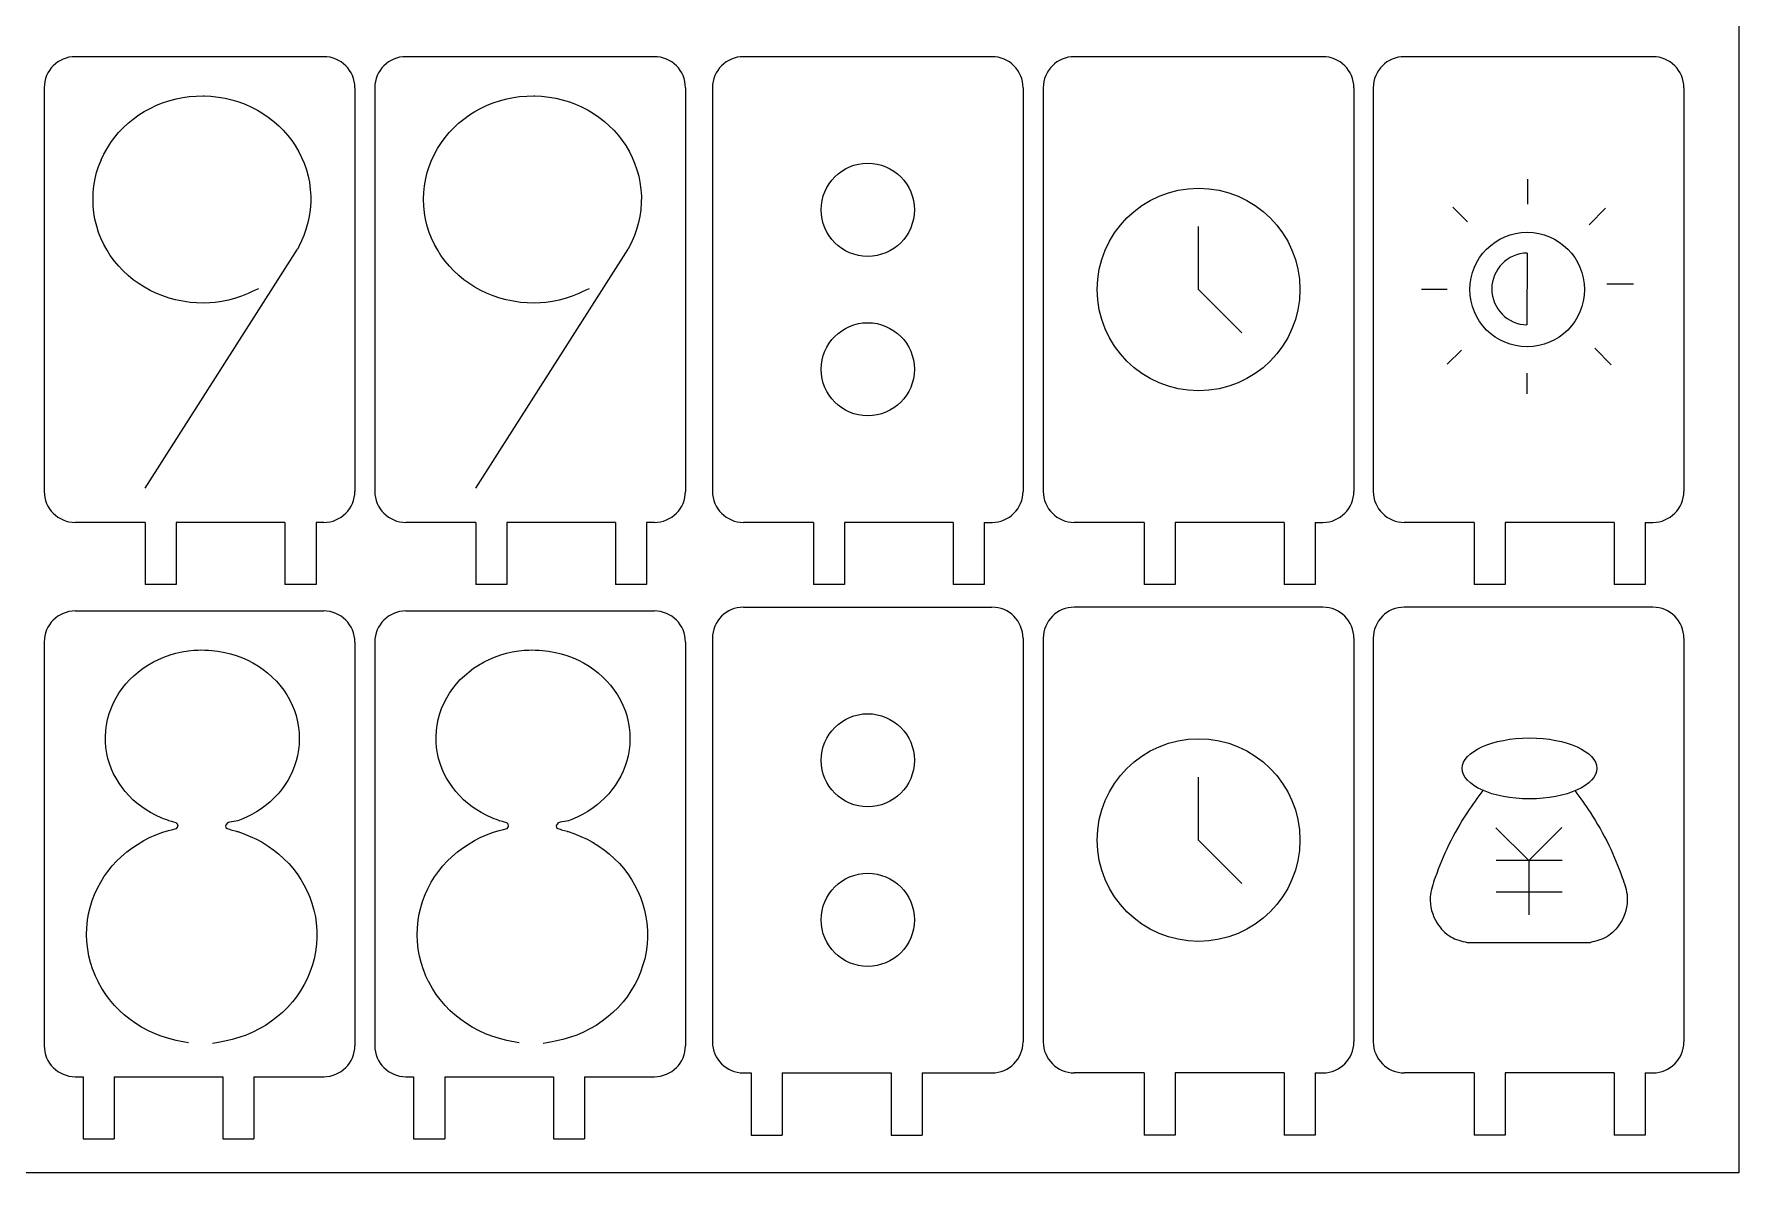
# Model space of a CAD drawing. Header units: millimetres. Extents: x 2133 to 4632, y 1065 to 2652.
# Drawn here: x 3984 to 4203.5, y 2005.3 to 2152 of the extents above; entities that cross this region are included whole.
import ezdxf

# ---------------------------------------------------------------- set-up
doc = ezdxf.new("R2010")
doc.units = ezdxf.units.MM
doc.layers.add('细实线', color=7, linetype='Continuous', lineweight=25)

msp = doc.modelspace()

# ---------------------------------------------------------------- linework, layer by layer
at = {"color": 7, "linetype": 'Continuous', "lineweight": 25}
for p, q in [((4021.27, 2149.068), (3989.27, 2149.068)), ((4063.842, 2149.068), (4031.842, 2149.068)), ((4107.314, 2149.068), (4075.314, 2149.068)), ((4149.913, 2149.068), (4117.913, 2149.068)), ((4192.406, 2149.068), (4160.406, 2149.068)), ((3985.27, 2145.068), (3985.27, 2093.068)), ((4025.27, 2145.068), (4025.27, 2093.068)), ((4027.842, 2145.068), (4027.842, 2093.068)), ((4067.842, 2145.068), (4067.842, 2093.068)), ((4071.314, 2145.068), (4071.314, 2093.068)), ((4111.314, 2145.068), (4111.314, 2093.068)), ((4113.913, 2145.068), (4113.913, 2093.068)), ((4153.913, 2145.068), (4153.913, 2093.068)), ((4156.406, 2145.068), (4156.406, 2093.068)), ((4196.406, 2145.068), (4196.406, 2093.068)), ((3998.27, 2089.068), (3989.27, 2089.068)), ((3998.27, 2089.068), (3998.27, 2081.068)), ((4016.27, 2089.068), (4002.27, 2089.068)), ((4002.27, 2089.068), (4002.27, 2081.068)), ((4016.27, 2089.068), (4016.27, 2081.068)), ((4021.27, 2089.068), (4020.27, 2089.068)), ((4020.27, 2089.068), (4020.27, 2081.068)), ((4040.842, 2089.068), (4031.842, 2089.068)), ((4040.842, 2089.068), (4040.842, 2081.068)), ((4058.842, 2089.068), (4044.842, 2089.068)), ((4044.842, 2089.068), (4044.842, 2081.068)), ((4058.842, 2089.068), (4058.842, 2081.068)), ((4063.842, 2089.068), (4062.842, 2089.068)), ((4062.842, 2089.068), (4062.842, 2081.068)), ((4084.314, 2089.068), (4075.314, 2089.068)), ((4084.314, 2089.068), (4084.314, 2081.068)), ((4102.314, 2089.068), (4088.314, 2089.068)), ((4088.314, 2089.068), (4088.314, 2081.068)), ((4102.314, 2089.068), (4102.314, 2081.068)), ((4106.314, 2089.068), (4106.314, 2081.068)), ((4126.913, 2089.068), (4117.913, 2089.068)), ((4126.913, 2089.068), (4126.913, 2081.068)), ((4144.913, 2089.068), (4130.913, 2089.068)), ((4130.913, 2089.068), (4130.913, 2081.068)), ((4144.913, 2089.068), (4144.913, 2081.068)), ((4148.913, 2089.068), (4148.913, 2081.068)), ((4169.406, 2089.068), (4160.406, 2089.068)), ((4169.406, 2089.068), (4169.406, 2081.068)), ((4187.406, 2089.068), (4173.406, 2089.068)), ((4173.406, 2089.068), (4173.406, 2081.068)), ((4187.406, 2089.068), (4187.406, 2081.068)), ((4191.406, 2089.068), (4191.406, 2081.068)), ((4002.27, 2081.068), (3998.27, 2081.068)), ((4020.27, 2081.068), (4016.27, 2081.068)), ((4044.842, 2081.068), (4040.842, 2081.068)), ((4062.842, 2081.068), (4058.842, 2081.068)), ((4088.314, 2081.068), (4084.314, 2081.068)), ((4106.314, 2081.068), (4102.314, 2081.068)), ((4130.913, 2081.068), (4126.913, 2081.068)), ((4148.913, 2081.068), (4144.913, 2081.068)), ((4173.406, 2081.068), (4169.406, 2081.068)), ((4191.406, 2081.068), (4187.406, 2081.068)), ((3989.27, 2077.656), (4021.27, 2077.656)), ((4031.842, 2077.656), (4063.842, 2077.656)), ((4075.313, 2078.143), (4107.313, 2078.143)), ((4149.913, 2078.143), (4117.913, 2078.143)), ((4192.406, 2078.143), (4160.406, 2078.143)), ((3985.27, 2073.656), (3985.27, 2021.656)), ((4025.27, 2073.656), (4025.27, 2021.656)), ((4027.842, 2073.656), (4027.842, 2021.656)), ((4067.842, 2073.656), (4067.842, 2021.656)), ((4071.313, 2074.143), (4071.313, 2022.143)), ((4111.313, 2074.143), (4111.313, 2022.143)), ((4113.913, 2074.143), (4113.913, 2022.143)), ((4153.913, 2074.143), (4153.913, 2022.143)), ((4156.406, 2074.143), (4156.406, 2022.143)), ((4196.406, 2074.143), (4196.406, 2022.143)), ((3989.27, 2017.656), (3990.27, 2017.656)), ((3990.27, 2017.656), (3990.27, 2009.656)), ((3994.27, 2017.656), (3994.27, 2009.656)), ((3994.27, 2017.656), (4008.27, 2017.656)), ((4008.27, 2017.656), (4008.27, 2009.656)), ((4012.27, 2017.656), (4021.27, 2017.656)), ((4012.27, 2017.656), (4012.27, 2009.656)), ((4031.842, 2017.656), (4032.842, 2017.656)), ((4032.842, 2017.656), (4032.842, 2009.656)), ((4036.842, 2017.656), (4036.842, 2009.656)), ((4036.842, 2017.656), (4050.842, 2017.656)), ((4050.842, 2017.656), (4050.842, 2009.656)), ((4054.842, 2017.656), (4063.842, 2017.656)), ((4054.842, 2017.656), (4054.842, 2009.656)), ((4075.313, 2018.143), (4076.313, 2018.143)), ((4076.313, 2018.143), (4076.313, 2010.143)), ((4080.313, 2018.143), (4080.313, 2010.143)), ((4080.313, 2018.143), (4094.313, 2018.143)), ((4094.313, 2018.143), (4094.313, 2010.143)), ((4098.313, 2018.143), (4107.313, 2018.143)), ((4098.313, 2018.143), (4098.313, 2010.143)), ((4126.913, 2018.143), (4117.913, 2018.143)), ((4126.913, 2018.143), (4126.913, 2010.143)), ((4144.913, 2018.143), (4130.913, 2018.143)), ((4130.913, 2018.143), (4130.913, 2010.143)), ((4144.913, 2018.143), (4144.913, 2010.143)), ((4148.913, 2018.143), (4148.913, 2010.143)), ((4169.406, 2018.143), (4160.406, 2018.143)), ((4169.406, 2018.143), (4169.406, 2010.143)), ((4187.406, 2018.143), (4173.406, 2018.143)), ((4173.406, 2018.143), (4173.406, 2010.143)), ((4187.406, 2018.143), (4187.406, 2010.143)), ((4191.406, 2018.143), (4191.406, 2010.143)), ((3990.27, 2009.656), (3994.27, 2009.656)), ((4008.27, 2009.656), (4012.27, 2009.656)), ((4032.842, 2009.656), (4036.842, 2009.656)), ((4050.842, 2009.656), (4054.842, 2009.656)), ((4076.313, 2010.143), (4080.313, 2010.143)), ((4094.313, 2010.143), (4098.313, 2010.143)), ((4130.913, 2010.143), (4126.913, 2010.143)), ((4148.913, 2010.143), (4144.913, 2010.143)), ((4173.406, 2010.143), (4169.406, 2010.143)), ((4191.406, 2010.143), (4187.406, 2010.143))]:
    msp.add_line(p, q, dxfattribs=at)
for points in [[(3998.897, 2142.409), (3999.752, 2142.815)], [(3999.752, 2142.815), (4000.515, 2143.129)], [(4000.515, 2143.129), (4001.337, 2143.394)], [(4001.337, 2143.394), (4002.276, 2143.642)], [(4002.276, 2143.642), (4003.135, 2143.821)], [(4003.135, 2143.821), (4003.917, 2143.922)], [(4003.917, 2143.922), (4004.843, 2143.995)], [(4004.843, 2143.995), (4005.739, 2144.023)], [(4005.739, 2144.023), (4005.776, 2144.023)], [(4005.826, 2144.027), (4005.857, 2144.026)], [(4005.857, 2144.026), (4006.734, 2143.976)], [(4006.734, 2143.976), (4007.722, 2143.868)], [(4007.722, 2143.868), (4008.576, 2143.727)], [(4008.576, 2143.727), (4009.411, 2143.522)], [(4009.411, 2143.522), (4010.335, 2143.241)], [(4010.335, 2143.241), (4011.129, 2142.954)], [(4011.129, 2142.954), (4011.89, 2142.608)], [(4011.89, 2142.608), (4012.727, 2142.173)], [(4041.468, 2142.409), (4042.324, 2142.815)], [(4042.324, 2142.815), (4043.087, 2143.129)], [(4043.087, 2143.129), (4043.908, 2143.394)], [(4043.908, 2143.394), (4044.847, 2143.642)], [(4044.847, 2143.642), (4045.706, 2143.821)], [(4045.706, 2143.821), (4046.489, 2143.922)], [(4046.489, 2143.922), (4047.414, 2143.995)], [(4047.414, 2143.995), (4048.311, 2144.023)], [(4048.311, 2144.023), (4048.348, 2144.023)], [(4048.398, 2144.027), (4048.428, 2144.026)], [(4048.428, 2144.026), (4049.306, 2143.976)], [(4049.306, 2143.976), (4050.294, 2143.868)], [(4050.294, 2143.868), (4051.148, 2143.727)], [(4051.148, 2143.727), (4051.982, 2143.522)], [(4051.982, 2143.522), (4052.907, 2143.241)], [(4052.907, 2143.241), (4053.7, 2142.954)], [(4053.7, 2142.954), (4054.461, 2142.608)], [(4054.461, 2142.608), (4055.299, 2142.173)], [(3995.489, 2139.95), (3996.067, 2140.496)], [(3996.067, 2140.496), (3996.719, 2141.022)], [(3996.719, 2141.022), (3997.473, 2141.568)], [(3997.473, 2141.568), (3998.15, 2142.006)], [(3998.15, 2142.006), (3998.897, 2142.409)], [(4012.727, 2142.173), (4013.442, 2141.753)], [(4013.442, 2141.753), (4014.113, 2141.285)], [(4014.113, 2141.285), (4014.845, 2140.713)], [(4014.845, 2140.713), (4015.463, 2140.176)], [(4038.061, 2139.95), (4038.638, 2140.496)], [(4038.638, 2140.496), (4039.29, 2141.022)], [(4039.29, 2141.022), (4040.044, 2141.568)], [(4040.044, 2141.568), (4040.722, 2142.006)], [(4040.722, 2142.006), (4041.468, 2142.409)], [(4055.299, 2142.173), (4056.014, 2141.753)], [(4056.014, 2141.753), (4056.684, 2141.285)], [(4056.684, 2141.285), (4057.416, 2140.713)], [(4057.416, 2140.713), (4058.035, 2140.176)], [(3993.855, 2138.009), (3994.315, 2138.647)], [(3994.315, 2138.647), (3994.856, 2139.281)], [(3994.856, 2139.281), (3995.489, 2139.95)], [(4015.463, 2140.176), (4016.027, 2139.603)], [(4016.027, 2139.603), (4016.635, 2138.912)], [(4016.635, 2138.912), (4017.14, 2138.273)], [(4017.14, 2138.273), (4017.583, 2137.609)], [(4036.426, 2138.009), (4036.887, 2138.647)], [(4036.887, 2138.647), (4037.427, 2139.281)], [(4037.427, 2139.281), (4038.061, 2139.95)], [(4058.035, 2140.176), (4058.599, 2139.603)], [(4058.599, 2139.603), (4059.206, 2138.912)], [(4059.206, 2138.912), (4059.712, 2138.273)], [(4059.712, 2138.273), (4060.155, 2137.609)], [(3992.62, 2135.794), (3992.949, 2136.509)], [(3992.949, 2136.509), (3993.361, 2137.236)], [(3993.361, 2137.236), (3993.855, 2138.009)], [(4017.583, 2137.609), (4018.048, 2136.818)], [(4018.048, 2136.818), (4018.422, 2136.092)], [(4018.422, 2136.092), (4018.728, 2135.355)], [(4035.191, 2135.794), (4035.521, 2136.509)], [(4035.521, 2136.509), (4035.932, 2137.236)], [(4035.932, 2137.236), (4036.426, 2138.009)], [(4060.155, 2137.609), (4060.619, 2136.818)], [(4060.619, 2136.818), (4060.994, 2136.092)], [(4060.994, 2136.092), (4061.3, 2135.355)], [(3991.838, 2133.355), (3992.021, 2134.131)], [(3992.021, 2134.131), (3992.284, 2134.935)], [(3992.284, 2134.935), (3992.634, 2135.83)], [(4018.728, 2135.355), (4019.031, 2134.481)], [(4019.031, 2134.481), (4019.258, 2133.683)], [(4034.409, 2133.355), (4034.592, 2134.131)], [(4034.592, 2134.131), (4034.856, 2134.935)], [(4034.856, 2134.935), (4035.205, 2135.83)], [(4061.3, 2135.355), (4061.602, 2134.481)], [(4061.602, 2134.481), (4061.829, 2133.683)], [(3991.56, 2130.753), (3991.582, 2131.564)], [(3991.582, 2131.564), (3991.679, 2132.429)], [(3991.679, 2132.429), (3991.838, 2133.355)], [(4019.258, 2133.683), (4019.412, 2132.889)], [(4019.412, 2132.889), (4019.533, 2131.953)], [(4019.533, 2131.953), (4019.595, 2131.103)], [(4034.131, 2130.753), (4034.153, 2131.564)], [(4034.153, 2131.564), (4034.251, 2132.429)], [(4034.251, 2132.429), (4034.409, 2133.355)], [(4061.829, 2133.683), (4061.983, 2132.889)], [(4061.983, 2132.889), (4062.105, 2131.953)], [(4062.105, 2131.953), (4062.166, 2131.103)], [(3991.592, 2129.805), (3991.56, 2130.753)], [(3991.671, 2128.939), (3991.589, 2129.842)], [(4019.514, 2129.338), (4019.404, 2128.499)], [(4019.585, 2130.282), (4019.514, 2129.338)], [(4019.595, 2131.103), (4019.585, 2130.282)], [(4034.163, 2129.805), (4034.131, 2130.753)], [(4034.243, 2128.939), (4034.16, 2129.842)], [(4062.086, 2129.338), (4061.975, 2128.499)], [(4062.156, 2130.282), (4062.086, 2129.338)], [(4062.166, 2131.103), (4062.156, 2130.282)], [(3991.812, 2128.153), (3991.671, 2128.939)], [(3992.032, 2127.247), (3991.812, 2128.153)], [(3992.281, 2126.427), (3992.032, 2127.247)], [(4019.23, 2127.715), (4018.975, 2126.823)], [(4019.404, 2128.499), (4019.23, 2127.715)], [(4034.383, 2128.153), (4034.243, 2128.939)], [(4034.604, 2127.247), (4034.383, 2128.153)], [(4034.853, 2126.427), (4034.604, 2127.247)], [(4061.802, 2127.715), (4061.547, 2126.823)], [(4061.975, 2128.499), (4061.802, 2127.715)], [(3992.57, 2125.703), (3992.281, 2126.427)], [(3992.961, 2124.872), (3992.57, 2125.703)], [(4018.401, 2125.336), (4018.055, 2124.619)], [(4018.699, 2126.029), (4018.401, 2125.336)], [(4018.975, 2126.823), (4018.699, 2126.029)], [(4035.142, 2125.703), (4034.853, 2126.427)], [(4035.532, 2124.872), (4035.142, 2125.703)], [(4060.973, 2125.336), (4060.626, 2124.619)], [(4061.271, 2126.029), (4060.973, 2125.336)], [(4061.547, 2126.823), (4061.271, 2126.029)], [(3993.364, 2124.123), (3992.961, 2124.872)], [(3993.786, 2123.472), (3993.364, 2124.123)], [(3994.328, 2122.734), (3993.786, 2123.472)], [(3994.868, 2122.075), (3994.328, 2122.734)], [(4035.936, 2124.123), (4035.532, 2124.872)], [(4036.357, 2123.472), (4035.936, 2124.123)], [(4036.899, 2122.734), (4036.357, 2123.472)], [(4037.439, 2122.075), (4036.899, 2122.734)], [(3995.405, 2121.513), (3994.868, 2122.075)], [(3996.079, 2120.886), (3995.405, 2121.513)], [(3996.74, 2120.331), (3996.079, 2120.886)], [(4037.977, 2121.513), (4037.439, 2122.075)], [(4038.65, 2120.886), (4037.977, 2121.513)], [(4039.311, 2120.331), (4038.65, 2120.886)], [(3997.379, 2119.873), (3996.74, 2120.331)], [(3998.166, 2119.375), (3997.379, 2119.873)], [(3998.931, 2118.934), (3998.166, 2119.375)], [(3999.649, 2118.597), (3998.931, 2118.934)], [(4000.531, 2118.244), (3999.649, 2118.597)], [(4011.529, 2118.56), (4010.685, 2118.232)], [(4011.878, 2118.717), (4011.529, 2118.56)], [(4012.429, 2118.967), (4011.875, 2118.715)], [(4012.869, 2119.167), (4012.429, 2118.967)], [(4039.95, 2119.873), (4039.311, 2120.331)], [(4040.737, 2119.375), (4039.95, 2119.873)], [(4041.502, 2118.934), (4040.737, 2119.375)], [(4042.221, 2118.597), (4041.502, 2118.934)], [(4043.103, 2118.244), (4042.221, 2118.597)], [(4054.101, 2118.56), (4053.257, 2118.232)], [(4054.45, 2118.717), (4054.101, 2118.56)], [(4055.001, 2118.967), (4054.447, 2118.715)], [(4055.44, 2119.167), (4055.001, 2118.967)], [(4001.383, 2117.951), (4000.531, 2118.244)], [(4002.173, 2117.745), (4001.383, 2117.951)], [(4003.13, 2117.555), (4002.173, 2117.745)], [(4004.052, 2117.42), (4003.13, 2117.555)], [(4004.869, 2117.357), (4004.052, 2117.42)], [(4005.78, 2117.332), (4004.869, 2117.357)], [(4006.591, 2117.346), (4005.78, 2117.332)], [(4007.276, 2117.413), (4006.591, 2117.346)], [(4008.133, 2117.547), (4007.276, 2117.413)], [(4008.99, 2117.719), (4008.133, 2117.547)], [(4009.779, 2117.931), (4008.99, 2117.719)], [(4010.685, 2118.232), (4009.779, 2117.931)], [(4043.954, 2117.951), (4043.103, 2118.244)], [(4044.744, 2117.745), (4043.954, 2117.951)], [(4045.702, 2117.555), (4044.744, 2117.745)], [(4046.623, 2117.42), (4045.702, 2117.555)], [(4047.441, 2117.357), (4046.623, 2117.42)], [(4048.351, 2117.332), (4047.441, 2117.357)], [(4049.163, 2117.346), (4048.351, 2117.332)], [(4049.847, 2117.413), (4049.163, 2117.346)], [(4050.705, 2117.547), (4049.847, 2117.413)], [(4051.561, 2117.719), (4050.705, 2117.547)], [(4052.351, 2117.931), (4051.561, 2117.719)], [(4053.257, 2118.232), (4052.351, 2117.931)], [(4002.242, 2072.214), (4002.976, 2072.376)], [(4002.976, 2072.376), (4003.803, 2072.517)], [(4003.803, 2072.517), (4004.522, 2072.602)], [(4004.522, 2072.602), (4004.784, 2072.618)], [(4004.784, 2072.618), (4005.107, 2072.628)], [(4005.107, 2072.628), (4005.46, 2072.632)], [(4005.46, 2072.632), (4005.957, 2072.625)], [(4005.957, 2072.625), (4006.438, 2072.607)], [(4006.438, 2072.607), (4006.865, 2072.578)], [(4006.865, 2072.578), (4007.647, 2072.477)], [(4007.647, 2072.477), (4008.519, 2072.32)], [(4008.519, 2072.32), (4009.281, 2072.141)], [(4044.814, 2072.214), (4045.548, 2072.376)], [(4045.548, 2072.376), (4046.374, 2072.517)], [(4046.374, 2072.517), (4047.093, 2072.602)], [(4047.093, 2072.602), (4047.355, 2072.618)], [(4047.355, 2072.618), (4047.678, 2072.628)], [(4047.678, 2072.628), (4048.031, 2072.632)], [(4048.031, 2072.632), (4048.528, 2072.625)], [(4048.528, 2072.625), (4049.009, 2072.607)], [(4049.009, 2072.607), (4049.436, 2072.578)], [(4049.436, 2072.578), (4050.219, 2072.477)], [(4050.219, 2072.477), (4051.09, 2072.32)], [(4051.09, 2072.32), (4051.852, 2072.141)], [(3997.419, 2069.833), (3998, 2070.275)], [(3998, 2070.275), (3998.612, 2070.67)], [(3998.612, 2070.67), (3999.338, 2071.087)], [(3999.338, 2071.087), (4000.004, 2071.424)], [(4000.004, 2071.424), (4000.694, 2071.709)], [(4000.694, 2071.709), (4001.505, 2071.996)], [(4001.505, 2071.996), (4002.242, 2072.214)], [(4009.281, 2072.141), (4009.996, 2071.913)], [(4009.996, 2071.913), (4010.799, 2071.611)], [(4010.799, 2071.611), (4011.497, 2071.306)], [(4011.497, 2071.306), (4012.14, 2070.963)], [(4012.14, 2070.963), (4012.857, 2070.532)], [(4012.857, 2070.532), (4013.474, 2070.116)], [(4013.474, 2070.116), (4014.033, 2069.672)], [(4039.991, 2069.833), (4040.571, 2070.275)], [(4040.571, 2070.275), (4041.183, 2070.67)], [(4041.183, 2070.67), (4041.91, 2071.087)], [(4041.91, 2071.087), (4042.575, 2071.424)], [(4042.575, 2071.424), (4043.265, 2071.709)], [(4043.265, 2071.709), (4044.076, 2071.996)], [(4044.076, 2071.996), (4044.814, 2072.214)], [(4051.852, 2072.141), (4052.568, 2071.913)], [(4052.568, 2071.913), (4053.37, 2071.611)], [(4053.37, 2071.611), (4054.069, 2071.306)], [(4054.069, 2071.306), (4054.712, 2070.963)], [(4054.712, 2070.963), (4055.428, 2070.532)], [(4055.428, 2070.532), (4056.045, 2070.116)], [(4056.045, 2070.116), (4056.604, 2069.672)], [(3995.299, 2067.652), (3995.8, 2068.278)], [(3995.8, 2068.278), (3996.279, 2068.811)], [(3996.279, 2068.811), (3996.799, 2069.304)], [(3996.799, 2069.304), (3997.419, 2069.833)], [(4014.033, 2069.672), (4014.642, 2069.131)], [(4014.642, 2069.131), (4015.163, 2068.614)], [(4015.163, 2068.614), (4015.622, 2068.081)], [(4015.622, 2068.081), (4016.11, 2067.444)], [(4037.87, 2067.652), (4038.372, 2068.278)], [(4038.372, 2068.278), (4038.851, 2068.811)], [(4038.851, 2068.811), (4039.371, 2069.304)], [(4039.371, 2069.304), (4039.991, 2069.833)], [(4056.604, 2069.672), (4057.213, 2069.131)], [(4057.213, 2069.131), (4057.735, 2068.614)], [(4057.735, 2068.614), (4058.193, 2068.081)], [(4058.193, 2068.081), (4058.682, 2067.444)], [(3993.875, 2065.111), (3994.161, 2065.757)], [(3994.161, 2065.757), (3994.526, 2066.466)], [(3994.526, 2066.466), (3994.888, 2067.075)], [(3994.888, 2067.075), (3995.299, 2067.652)], [(4016.11, 2067.444), (4016.519, 2066.843)], [(4016.519, 2066.843), (4016.862, 2066.236)], [(4016.862, 2066.236), (4017.211, 2065.517)], [(4036.446, 2065.111), (4036.732, 2065.757)], [(4036.732, 2065.757), (4037.098, 2066.466)], [(4037.098, 2066.466), (4037.459, 2067.075)], [(4037.459, 2067.075), (4037.87, 2067.652)], [(4058.682, 2067.444), (4059.09, 2066.843)], [(4059.09, 2066.843), (4059.433, 2066.236)], [(4059.433, 2066.236), (4059.783, 2065.517)], [(3993.286, 2062.962), (3993.433, 2063.665)], [(3993.433, 2063.665), (3993.644, 2064.441)], [(3993.644, 2064.441), (3993.875, 2065.111)], [(4017.211, 2065.517), (4017.491, 2064.845)], [(4017.491, 2064.845), (4017.701, 2064.18)], [(4017.701, 2064.18), (4017.895, 2063.395)], [(4035.857, 2062.962), (4036.004, 2063.665)], [(4036.004, 2063.665), (4036.216, 2064.441)], [(4036.216, 2064.441), (4036.446, 2065.111)], [(4059.783, 2065.517), (4060.062, 2064.845)], [(4060.062, 2064.845), (4060.273, 2064.18)], [(4060.273, 2064.18), (4060.467, 2063.395)], [(3993.157, 2061.456), (3993.202, 2062.253)], [(3993.16, 2060.752), (3993.157, 2061.456)], [(3993.202, 2062.253), (3993.286, 2062.962)], [(4017.895, 2063.395), (4018.029, 2062.666)], [(4018.029, 2062.666), (4018.096, 2061.966)], [(4018.096, 2061.966), (4018.122, 2061.166)], [(4035.728, 2061.456), (4035.773, 2062.253)], [(4035.732, 2060.752), (4035.728, 2061.456)], [(4035.773, 2062.253), (4035.857, 2062.962)], [(4060.467, 2063.395), (4060.601, 2062.666)], [(4060.601, 2062.666), (4060.667, 2061.966)], [(4060.667, 2061.966), (4060.694, 2061.166)], [(3993.224, 2060.066), (3993.16, 2060.752)], [(3993.342, 2059.303), (3993.224, 2060.066)], [(3993.484, 2058.639), (3993.342, 2059.303)], [(4018.024, 2059.775), (4017.888, 2059.015)], [(4018.102, 2060.445), (4018.024, 2059.775)], [(4018.122, 2061.166), (4018.102, 2060.445)], [(4035.795, 2060.066), (4035.732, 2060.752)], [(4035.913, 2059.303), (4035.795, 2060.066)], [(4036.056, 2058.639), (4035.913, 2059.303)], [(4060.595, 2059.775), (4060.459, 2059.015)], [(4060.673, 2060.445), (4060.595, 2059.775)], [(4060.694, 2061.166), (4060.673, 2060.445)], [(3993.679, 2058.002), (3993.484, 2058.639)], [(3993.942, 2057.296), (3993.679, 2058.002)], [(3994.21, 2056.682), (3993.942, 2057.296)], [(4017.239, 2057.009), (4016.947, 2056.38)], [(4017.519, 2057.713), (4017.239, 2057.009)], [(4017.725, 2058.335), (4017.519, 2057.713)], [(4017.888, 2059.015), (4017.725, 2058.335)], [(4036.251, 2058.002), (4036.056, 2058.639)], [(4036.513, 2057.296), (4036.251, 2058.002)], [(4036.781, 2056.682), (4036.513, 2057.296)], [(4059.81, 2057.009), (4059.518, 2056.38)], [(4060.09, 2057.713), (4059.81, 2057.009)], [(4060.296, 2058.335), (4060.09, 2057.713)], [(4060.459, 2059.015), (4060.296, 2058.335)], [(3994.523, 2056.1), (3994.21, 2056.682)], [(3994.916, 2055.458), (3994.523, 2056.1)], [(3995.297, 2054.904), (3994.916, 2055.458)], [(3995.715, 2054.388), (3995.297, 2054.904)], [(4016.216, 2055.175), (4015.809, 2054.611)], [(4016.625, 2055.812), (4016.216, 2055.175)], [(4016.947, 2056.38), (4016.625, 2055.812)], [(4037.094, 2056.1), (4036.781, 2056.682)], [(4037.487, 2055.458), (4037.094, 2056.1)], [(4037.869, 2054.904), (4037.487, 2055.458)], [(4038.286, 2054.388), (4037.869, 2054.904)], [(4058.787, 2055.175), (4058.38, 2054.611)], [(4059.197, 2055.812), (4058.787, 2055.175)], [(4059.518, 2056.38), (4059.197, 2055.812)], [(3996.223, 2053.825), (3995.715, 2054.388)], [(3996.705, 2053.342), (3996.223, 2053.825)], [(3997.214, 2052.903), (3996.705, 2053.342)], [(3997.823, 2052.431), (3997.214, 2052.903)], [(4013.885, 2052.678), (4013.211, 2052.178)], [(4014.351, 2053.063), (4013.885, 2052.678)], [(4014.86, 2053.551), (4014.351, 2053.063)], [(4015.384, 2054.107), (4014.86, 2053.551)], [(4015.809, 2054.611), (4015.384, 2054.107)], [(4038.794, 2053.825), (4038.286, 2054.388)], [(4039.277, 2053.342), (4038.794, 2053.825)], [(4039.786, 2052.903), (4039.277, 2053.342)], [(4040.394, 2052.431), (4039.786, 2052.903)], [(4056.457, 2052.678), (4055.782, 2052.178)], [(4056.923, 2053.063), (4056.457, 2052.678)], [(4057.432, 2053.551), (4056.923, 2053.063)], [(4057.955, 2054.107), (4057.432, 2053.551)], [(4058.38, 2054.611), (4057.955, 2054.107)], [(3998.392, 2052.033), (3997.823, 2052.431)], [(3998.978, 2051.684), (3998.392, 2052.033)], [(3999.677, 2051.314), (3998.978, 2051.684)], [(4000.333, 2051.006), (3999.677, 2051.314)], [(4000.624, 2050.888), (4000.333, 2051.006)], [(4000.922, 2050.778), (4000.624, 2050.888)], [(4001.258, 2050.662), (4000.922, 2050.778)], [(4010.193, 2050.643), (4009.955, 2050.593)], [(4010.421, 2050.703), (4010.193, 2050.643)], [(4010.637, 2050.786), (4010.421, 2050.703)], [(4011.311, 2051.085), (4010.637, 2050.786)], [(4012.023, 2051.443), (4011.311, 2051.085)], [(4012.612, 2051.778), (4012.023, 2051.443)], [(4013.211, 2052.178), (4012.612, 2051.778)], [(4040.964, 2052.033), (4040.394, 2052.431)], [(4041.549, 2051.684), (4040.964, 2052.033)], [(4042.248, 2051.314), (4041.549, 2051.684)], [(4042.904, 2051.006), (4042.248, 2051.314)], [(4043.195, 2050.888), (4042.904, 2051.006)], [(4043.493, 2050.778), (4043.195, 2050.888)], [(4043.829, 2050.662), (4043.493, 2050.778)], [(4052.764, 2050.643), (4052.526, 2050.593)], [(4052.992, 2050.703), (4052.764, 2050.643)], [(4053.208, 2050.786), (4052.992, 2050.703)], [(4053.882, 2051.085), (4053.208, 2050.786)], [(4054.595, 2051.443), (4053.882, 2051.085)], [(4055.184, 2051.778), (4054.595, 2051.443)], [(4055.782, 2052.178), (4055.184, 2051.778)], [(3998.093, 2048.084), (3998.828, 2048.47)], [(3998.828, 2048.47), (3999.633, 2048.82)], [(3999.633, 2048.82), (4000.547, 2049.165)], [(4000.547, 2049.165), (4001.263, 2049.396)], [(4010.04, 2049.271), (4010.089, 2049.256)], [(4010.089, 2049.256), (4010.184, 2049.227)], [(4010.184, 2049.227), (4010.907, 2048.977)], [(4010.907, 2048.977), (4011.807, 2048.615)], [(4011.807, 2048.615), (4012.611, 2048.245)], [(4012.611, 2048.245), (4013.32, 2047.853)], [(4040.664, 2048.084), (4041.399, 2048.47)], [(4041.399, 2048.47), (4042.204, 2048.82)], [(4042.204, 2048.82), (4043.118, 2049.165)], [(4043.118, 2049.165), (4043.834, 2049.396)], [(4052.612, 2049.271), (4052.66, 2049.256)], [(4052.66, 2049.256), (4052.755, 2049.227)], [(4052.755, 2049.227), (4053.479, 2048.977)], [(4053.479, 2048.977), (4054.378, 2048.615)], [(4054.378, 2048.615), (4055.183, 2048.245)], [(4055.183, 2048.245), (4055.891, 2047.853)], [(3994.581, 2045.408), (3995.196, 2045.998)], [(3995.196, 2045.998), (3995.908, 2046.616)], [(3995.908, 2046.616), (3996.553, 2047.117)], [(3996.553, 2047.117), (3997.27, 2047.594)], [(3997.27, 2047.594), (3998.093, 2048.084)], [(4013.32, 2047.853), (4014.123, 2047.35)], [(4014.123, 2047.35), (4014.838, 2046.853)], [(4014.838, 2046.853), (4015.457, 2046.35)], [(4015.457, 2046.35), (4016.149, 2045.723)], [(4037.153, 2045.408), (4037.767, 2045.998)], [(4037.767, 2045.998), (4038.48, 2046.616)], [(4038.48, 2046.616), (4039.124, 2047.117)], [(4039.124, 2047.117), (4039.842, 2047.594)], [(4039.842, 2047.594), (4040.664, 2048.084)], [(4055.891, 2047.853), (4056.695, 2047.35)], [(4056.695, 2047.35), (4057.41, 2046.853)], [(4057.41, 2046.853), (4058.029, 2046.35)], [(4058.029, 2046.35), (4058.721, 2045.723)], [(3992.963, 2043.391), (3993.458, 2044.078)], [(3993.458, 2044.078), (3994.043, 2044.808)], [(3994.043, 2044.808), (3994.581, 2045.408)], [(4016.149, 2045.723), (4016.759, 2045.113)], [(4016.759, 2045.113), (4017.273, 2044.515)], [(4017.273, 2044.515), (4017.836, 2043.779)], [(4017.836, 2043.779), (4018.323, 2043.071)], [(4035.535, 2043.391), (4036.03, 2044.078)], [(4036.03, 2044.078), (4036.614, 2044.808)], [(4036.614, 2044.808), (4037.153, 2045.408)], [(4058.721, 2045.723), (4059.33, 2045.113)], [(4059.33, 2045.113), (4059.844, 2044.515)], [(4059.844, 2044.515), (4060.407, 2043.779)], [(4060.407, 2043.779), (4060.895, 2043.071)], [(3991.749, 2041.113), (3992.108, 2041.881)], [(3992.108, 2041.881), (3992.546, 2042.706)], [(3992.546, 2042.706), (3992.963, 2043.391)], [(4018.323, 2043.071), (4018.716, 2042.393)], [(4018.716, 2042.393), (4019.133, 2041.565)], [(4019.133, 2041.565), (4019.482, 2040.774)], [(4034.32, 2041.113), (4034.679, 2041.881)], [(4034.679, 2041.881), (4035.118, 2042.706)], [(4035.118, 2042.706), (4035.535, 2043.391)], [(4060.895, 2043.071), (4061.288, 2042.393)], [(4061.288, 2042.393), (4061.705, 2041.565)], [(4061.705, 2041.565), (4062.053, 2040.774)], [(3990.988, 2038.62), (3991.194, 2039.455)], [(3991.194, 2039.455), (3991.468, 2040.358)], [(3991.468, 2040.358), (3991.749, 2041.113)], [(4019.482, 2040.774), (4019.74, 2040.029)], [(4019.74, 2040.029), (4019.993, 2039.126)], [(4033.559, 2038.62), (4033.765, 2039.455)], [(4033.765, 2039.455), (4034.04, 2040.358)], [(4034.04, 2040.358), (4034.32, 2041.113)], [(4062.053, 2040.774), (4062.312, 2040.029)], [(4062.312, 2040.029), (4062.565, 2039.126)], [(3990.766, 2036.84), (3990.858, 2037.809)], [(3990.858, 2037.809), (3990.988, 2038.62)], [(4019.993, 2039.126), (4020.185, 2038.268)], [(4020.185, 2038.268), (4020.294, 2037.468)], [(4020.294, 2037.468), (4020.363, 2036.503)], [(4033.337, 2036.84), (4033.429, 2037.809)], [(4033.429, 2037.809), (4033.559, 2038.62)], [(4062.565, 2039.126), (4062.756, 2038.268)], [(4062.756, 2038.268), (4062.865, 2037.468)], [(4062.865, 2037.468), (4062.935, 2036.503)], [(3990.73, 2035.943), (3990.766, 2036.84)], [(3990.767, 2035.09), (3990.73, 2035.943)], [(3990.874, 2034.1), (3990.767, 2035.09)], [(4020.379, 2035.584), (4020.323, 2034.744)], [(4020.363, 2036.503), (4020.379, 2035.584)], [(4033.302, 2035.943), (4033.337, 2036.84)], [(4033.339, 2035.09), (4033.302, 2035.943)], [(4033.446, 2034.1), (4033.339, 2035.09)], [(4062.95, 2035.584), (4062.895, 2034.744)], [(4062.935, 2036.503), (4062.95, 2035.584)], [(3991.022, 2033.206), (3990.874, 2034.1)], [(3991.232, 2032.385), (3991.022, 2033.206)], [(4020.023, 2032.854), (4019.799, 2032.054)], [(4020.195, 2033.762), (4020.023, 2032.854)], [(4020.323, 2034.744), (4020.195, 2033.762)], [(4033.594, 2033.206), (4033.446, 2034.1)], [(4033.803, 2032.385), (4033.594, 2033.206)], [(4062.594, 2032.854), (4062.37, 2032.054)], [(4062.766, 2033.762), (4062.594, 2032.854)], [(4062.895, 2034.744), (4062.766, 2033.762)], [(3991.547, 2031.413), (3991.232, 2032.385)], [(3991.859, 2030.611), (3991.536, 2031.448)], [(3992.243, 2029.824), (3991.859, 2030.611)], [(4019.476, 2031.13), (4019.127, 2030.285)], [(4019.799, 2032.054), (4019.476, 2031.13)], [(4034.119, 2031.413), (4033.803, 2032.385)], [(4034.431, 2030.611), (4034.107, 2031.448)], [(4034.814, 2029.824), (4034.431, 2030.611)], [(4062.048, 2031.13), (4061.698, 2030.285)], [(4062.37, 2032.054), (4062.048, 2031.13)], [(3992.706, 2029.011), (3992.225, 2029.86)], [(3993.187, 2028.257), (3992.706, 2029.011)], [(4018.254, 2028.72), (4017.746, 2027.963)], [(4018.751, 2029.555), (4018.254, 2028.72)], [(4019.127, 2030.285), (4018.751, 2029.555)], [(4035.277, 2029.011), (4034.796, 2029.86)], [(4035.759, 2028.257), (4035.277, 2029.011)], [(4060.825, 2028.72), (4060.318, 2027.963)], [(4061.323, 2029.555), (4060.825, 2028.72)], [(4061.698, 2030.285), (4061.323, 2029.555)], [(3993.691, 2027.593), (3993.187, 2028.257)], [(3994.328, 2026.851), (3993.691, 2027.593)], [(3994.949, 2026.199), (3994.328, 2026.851)], [(3995.573, 2025.639), (3994.949, 2026.199)], [(4016.586, 2026.594), (4015.938, 2025.942)], [(4017.236, 2027.319), (4016.586, 2026.594)], [(4017.746, 2027.963), (4017.236, 2027.319)], [(4036.263, 2027.593), (4035.759, 2028.257)], [(4036.9, 2026.851), (4036.263, 2027.593)], [(4037.52, 2026.199), (4036.9, 2026.851)], [(4038.144, 2025.639), (4037.52, 2026.199)], [(4059.157, 2026.594), (4058.509, 2025.942)], [(4059.808, 2027.319), (4059.157, 2026.594)], [(4060.318, 2027.963), (4059.808, 2027.319)], [(3996.345, 2025.024), (3995.573, 2025.639)], [(3997.086, 2024.492), (3996.345, 2025.024)], [(3997.812, 2024.051), (3997.086, 2024.492)], [(3998.699, 2023.581), (3997.812, 2024.051)], [(4013.759, 2024.276), (4013.03, 2023.854)], [(4014.527, 2024.803), (4013.759, 2024.276)], [(4015.31, 2025.401), (4014.527, 2024.803)], [(4015.938, 2025.942), (4015.31, 2025.401)], [(4038.916, 2025.024), (4038.144, 2025.639)], [(4039.658, 2024.492), (4038.916, 2025.024)], [(4040.383, 2024.051), (4039.658, 2024.492)], [(4041.27, 2023.581), (4040.383, 2024.051)], [(4056.33, 2024.276), (4055.602, 2023.854)], [(4057.099, 2024.803), (4056.33, 2024.276)], [(4057.881, 2025.401), (4057.099, 2024.803)], [(4058.509, 2025.942), (4057.881, 2025.401)], [(3999.541, 2023.187), (3998.699, 2023.581)], [(4000.352, 2022.882), (3999.541, 2023.187)], [(4001.332, 2022.577), (4000.352, 2022.882)], [(4002.278, 2022.335), (4001.332, 2022.577)], [(4002.704, 2022.247), (4002.278, 2022.335)], [(4003.371, 2022.113), (4002.704, 2022.247)], [(4003.873, 2022.013), (4003.371, 2022.113)], [(4007.441, 2022.03), (4006.936, 2021.94)], [(4008.111, 2022.15), (4007.441, 2022.03)], [(4008.514, 2022.224), (4008.111, 2022.15)], [(4009.467, 2022.447), (4008.514, 2022.224)], [(4010.453, 2022.731), (4009.467, 2022.447)], [(4011.265, 2023.019), (4010.453, 2022.731)], [(4012.136, 2023.403), (4011.265, 2023.019)], [(4013.03, 2023.854), (4012.136, 2023.403)], [(4042.113, 2023.187), (4041.27, 2023.581)], [(4042.923, 2022.882), (4042.113, 2023.187)], [(4043.904, 2022.577), (4042.923, 2022.882)], [(4044.849, 2022.335), (4043.904, 2022.577)], [(4045.275, 2022.247), (4044.849, 2022.335)], [(4045.943, 2022.113), (4045.275, 2022.247)], [(4046.445, 2022.013), (4045.943, 2022.113)], [(4050.013, 2022.03), (4049.507, 2021.94)], [(4050.682, 2022.15), (4050.013, 2022.03)], [(4051.085, 2022.224), (4050.682, 2022.15)], [(4052.038, 2022.447), (4051.085, 2022.224)], [(4053.024, 2022.731), (4052.038, 2022.447)], [(4053.836, 2023.019), (4053.024, 2022.731)], [(4054.707, 2023.403), (4053.836, 2023.019)], [(4055.602, 2023.854), (4054.707, 2023.403)]]:
    msp.add_lwpolyline(points)
for centre, start, end in [((3989.27, 2145.068), 90, 180), ((4021.27, 2145.068), 0, 90), ((4031.842, 2145.068), 90, 180), ((4063.842, 2145.068), 0, 90), ((4075.314, 2145.068), 90, 180), ((4107.314, 2145.068), 0, 90), ((4117.913, 2145.068), 90, 180), ((4149.913, 2145.068), 0, 90), ((4160.406, 2145.068), 90, 180), ((4192.406, 2145.068), 0, 90), ((3989.27, 2093.068), 180, 270), ((4021.27, 2093.068), 270, 0), ((4031.842, 2093.068), 180, 270), ((4063.842, 2093.068), 270, 0), ((4075.314, 2093.068), 180, 270), ((4107.314, 2093.068), 270, 0), ((4117.913, 2093.068), 180, 270), ((4149.913, 2093.068), 270, 0), ((4160.406, 2093.068), 180, 270), ((4192.406, 2093.068), 270, 0), ((3989.27, 2073.656), 90, 180), ((4021.27, 2073.656), 0, 90), ((4031.842, 2073.656), 90, 180), ((4063.842, 2073.656), 0, 90), ((4075.313, 2074.143), 90, 180), ((4107.313, 2074.143), 0, 90), ((4117.913, 2074.143), 90, 180), ((4149.913, 2074.143), 0, 90), ((4160.406, 2074.143), 90, 180), ((4192.406, 2074.143), 0, 90), ((4075.313, 2022.143), 180, 270), ((4107.313, 2022.143), 270, 0), ((4117.913, 2022.143), 180, 270), ((4149.913, 2022.143), 270, 0), ((4160.406, 2022.143), 180, 270), ((4192.406, 2022.143), 270, 0), ((3989.27, 2021.656), 180, 270), ((4021.27, 2021.656), 270, 0), ((4031.842, 2021.656), 180, 270), ((4063.842, 2021.656), 270, 0)]:
    msp.add_arc(centre, 4, start, end, dxfattribs=at)
at = {"layer": '细实线'}
for p, q in [((4005.776, 2144.023), (4005.826, 2144.027)), ((4048.348, 2144.023), (4048.398, 2144.027)), ((4176.249, 2133.279), (4176.249, 2130.046)), ((4166.665, 2129.676), (4168.551, 2127.789)), ((4186.32, 2129.532), (4184.213, 2127.425)), ((4133.913, 2119.068), (4133.913, 2127.187)), ((3998.281, 2093.474), (4017.884, 2124.29)), ((4018.038, 2124.585), (4017.884, 2124.29)), ((4018.055, 2124.619), (4018.038, 2124.585)), ((4040.852, 2093.474), (4060.455, 2124.29)), ((4060.61, 2124.585), (4060.455, 2124.29)), ((4060.626, 2124.619), (4060.61, 2124.585)), ((4176.204, 2123.771), (4176.196, 2114.517)), ((4133.913, 2119.068), (4139.489, 2113.492)), ((4162.622, 2119.119), (4165.905, 2119.119)), ((4186.467, 2119.808), (4189.898, 2119.808)), ((4165.932, 2109.437), (4167.769, 2111.274)), ((4184.922, 2111.494), (4187.029, 2109.388)), ((4176.174, 2108.31), (4176.174, 2105.616)), ((4106.314, 2089.068), (4107.314, 2089.068)), ((4148.913, 2089.068), (4149.913, 2089.068)), ((4191.406, 2089.068), (4192.406, 2089.068)), ((4133.913, 2048.143), (4133.913, 2056.262)), ((4001.258, 2050.662), (4001.33, 2050.637)), ((4001.691, 2050.528), (4001.33, 2050.637)), ((4001.966, 2050.459), (4001.691, 2050.528)), ((4002.251, 2050.374), (4001.966, 2050.459)), ((4002.449, 2050.177), (4002.251, 2050.374)), ((4008.883, 2050.349), (4008.696, 2050.162)), ((4009.122, 2050.432), (4008.883, 2050.349)), ((4009.955, 2050.593), (4009.122, 2050.432)), ((4043.829, 2050.662), (4043.901, 2050.637)), ((4044.263, 2050.528), (4043.901, 2050.637)), ((4044.538, 2050.459), (4044.263, 2050.528)), ((4044.823, 2050.374), (4044.538, 2050.459)), ((4045.02, 2050.177), (4044.823, 2050.374)), ((4051.454, 2050.349), (4051.268, 2050.162)), ((4051.693, 2050.432), (4051.454, 2050.349)), ((4052.526, 2050.593), (4051.693, 2050.432)), ((4001.263, 2049.396), (4001.855, 2049.495)), ((4001.855, 2049.495), (4002.13, 2049.576)), ((4002.13, 2049.576), (4002.324, 2049.655)), ((4002.324, 2049.655), (4002.452, 2049.785)), ((4002.502, 2049.935), (4002.449, 2050.177)), ((4002.452, 2049.785), (4002.502, 2049.935)), ((4008.696, 2050.162), (4008.631, 2049.935)), ((4008.631, 2049.935), (4008.68, 2049.783)), ((4008.68, 2049.783), (4008.842, 2049.63)), ((4008.842, 2049.63), (4009.122, 2049.54)), ((4009.122, 2049.54), (4009.314, 2049.479)), ((4009.314, 2049.479), (4009.477, 2049.436)), ((4009.477, 2049.436), (4009.859, 2049.328)), ((4009.859, 2049.328), (4010.04, 2049.271)), ((4043.834, 2049.396), (4044.426, 2049.495)), ((4044.426, 2049.495), (4044.701, 2049.576)), ((4044.701, 2049.576), (4044.896, 2049.655)), ((4044.896, 2049.655), (4045.023, 2049.785)), ((4045.073, 2049.935), (4045.02, 2050.177)), ((4045.023, 2049.785), (4045.073, 2049.935)), ((4051.268, 2050.162), (4051.202, 2049.935)), ((4051.202, 2049.935), (4051.251, 2049.783)), ((4051.251, 2049.783), (4051.414, 2049.63)), ((4051.414, 2049.63), (4051.694, 2049.54)), ((4051.694, 2049.54), (4051.885, 2049.479)), ((4051.885, 2049.479), (4052.049, 2049.436)), ((4052.049, 2049.436), (4052.43, 2049.328)), ((4052.43, 2049.328), (4052.612, 2049.271)), ((4133.913, 2048.143), (4139.489, 2042.567)), ((4172.205, 2049.736), (4176.427, 2045.514)), ((4176.427, 2045.514), (4180.669, 2049.757)), ((4172.245, 2045.535), (4180.73, 2045.535)), ((4176.427, 2045.514), (4176.427, 2038.52)), ((4172.245, 2041.493), (4180.73, 2041.493)), ((4168.497, 2034.948), (4184.357, 2034.948)), ((4003.371, 2022.113), (4003.371, 2022.113)), ((4045.943, 2022.113), (4045.943, 2022.113)), ((4148.913, 2018.143), (4149.913, 2018.143)), ((4191.406, 2018.143), (4192.406, 2018.143))]:
    msp.add_line(p, q, dxfattribs=at)
msp.add_lwpolyline([(3803.487, 2305.263), (4203.487, 2305.263), (4203.487, 2005.263), (3803.487, 2005.263)], close=True, dxfattribs=at)
for centre, radius in [((4091.314, 2129.341), 6), ((4133.913, 2119.068), 13.051), ((4176.223, 2119.068), 7.378), ((4091.314, 2108.794), 6), ((4091.313, 2058.417), 6), ((4133.913, 2048.143), 13.051), ((4091.313, 2037.869), 6)]:
    msp.add_circle(centre, radius, dxfattribs=at)
msp.add_arc((4176.296, 2119.144), 4.628, 91.1395, 268.76764, dxfattribs=at)
msp.add_ellipse((4176.529, 2057.376), major_axis=(-8.66, 0), ratio=0.4532323, dxfattribs=at)
msp.add_spline([(4170.517, 2054.551), (4168.53, 2051.725), (4166.114, 2047.483), (4164.379, 2043.319), (4163.742, 2040.815), (4164.641, 2037.425), (4166.39, 2035.675), (4168.497, 2034.948)], degree=3, dxfattribs=at)
msp.add_open_spline([(4182.385, 2054.485), (4183.045, 2053.575), (4184.659, 2051.347), (4186.785, 2047.632), (4188.278, 2043.952), (4189.439, 2040.543), (4188.606, 2037.593), (4186.639, 2035.514), (4185.09, 2035.13), (4184.357, 2034.948)], degree=3, knots=[0.0820171, 0.0820171, 0.0820171, 0.0820171, 3.4551307, 8.3366565, 12.8477761, 15.4311886, 18.9384381, 21.4129217, 23.6415507, 23.6415507, 23.6415507, 23.6415507], dxfattribs=at)

doc.saveas('drawing.dxf')
